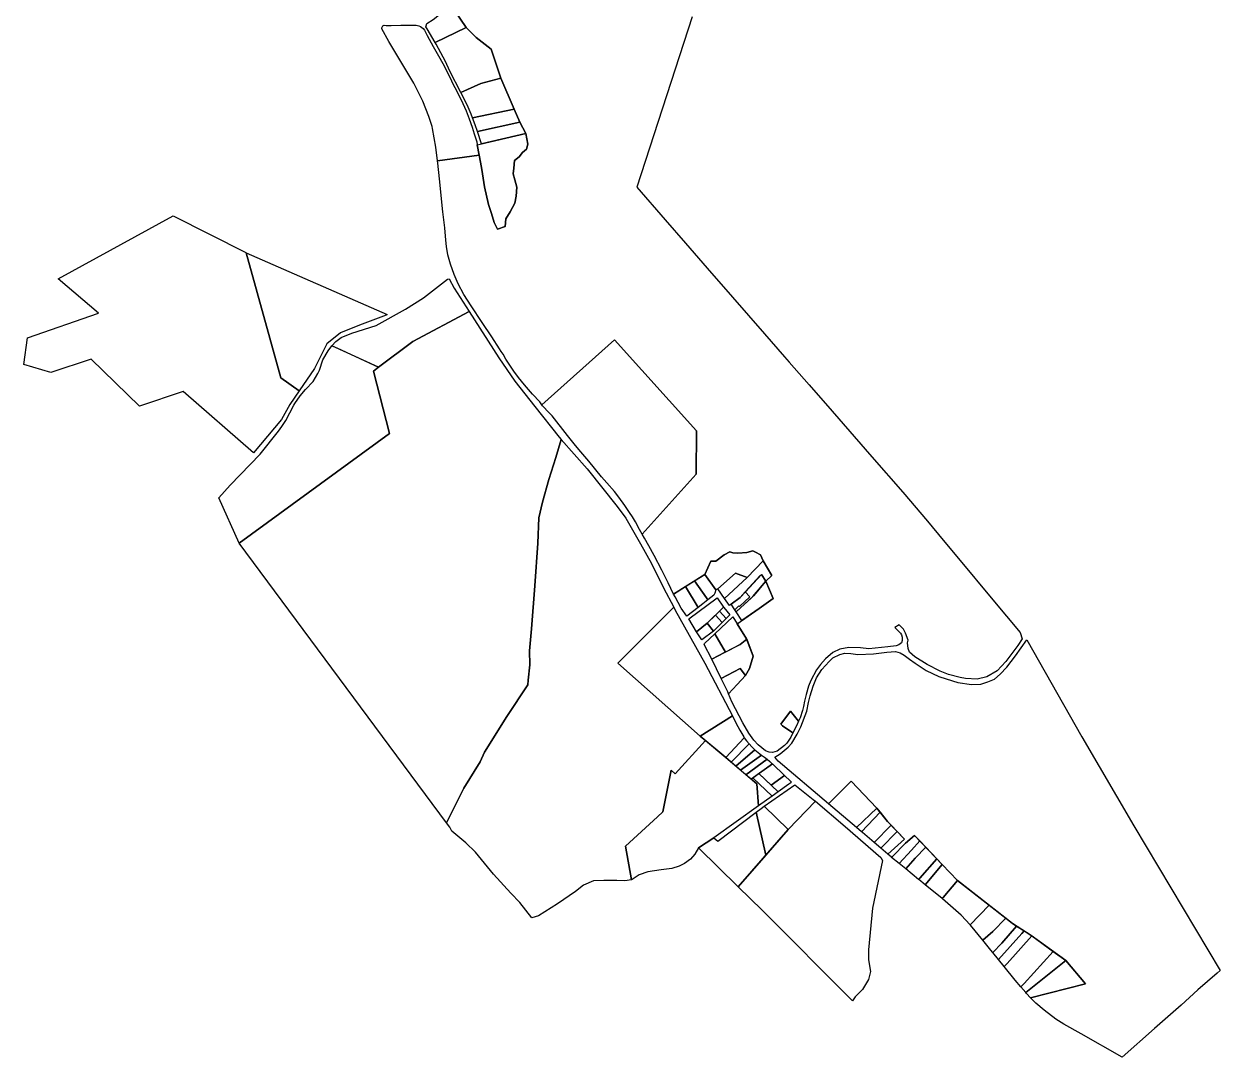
# Model space of a CAD drawing. Header units: millimetres. Extents: x 522658 to 553925, y 7796479 to 7820139.
# Drawn here: x 545767 to 547470, y 7797106 to 7798577 of the extents above; entities that cross this region are included whole.
import ezdxf

# ---------------------------------------------------------------- set-up
doc = ezdxf.new("R2010")
doc.units = ezdxf.units.MM
doc.layers.add('ZONA RESIDENCIAL 2 (ZR_2)', color=2, linetype='Continuous')

msp = doc.modelspace()

# ---------------------------------------------------------------- linework, layer by layer
at = {"layer": 'ZONA RESIDENCIAL 2 (ZR_2)'}
for points in [[(546396.8, 7798572), (546352.8, 7798550.7), (546341.1, 7798570.4), (546339.6, 7798573.4), (546339.7, 7798574.6), (546340.9, 7798577.7), (546350, 7798583.6), (546363.5, 7798594.7), (546373.7, 7798606.3), (546396.8, 7798572)], [(546415.1, 7798390.5), (546355.9, 7798382.5), (546353.5, 7798401.7), (546349, 7798428.2), (546348.2, 7798431.4), (546343.6, 7798445.5), (546335, 7798467.5), (546322.3, 7798492.8), (546311, 7798512.1), (546299.5, 7798531.1), (546286.6, 7798552.5), (546276.8, 7798570.2), (546276.8, 7798571.9), (546278.3, 7798574.4), (546280, 7798575.4), (546282.8, 7798575.3), (546289.9, 7798575.3), (546304, 7798575.6), (546325.4, 7798575.4), (546329.5, 7798574.6), (546331.9, 7798573.6), (546335.5, 7798570.9), (546337.5, 7798568.5), (546341.3, 7798561), (546349.9, 7798545.3), (546357.2, 7798531.7), (546363.7, 7798521.1), (546373.8, 7798500.6), (546378, 7798492), (546383.3, 7798481.7), (546392, 7798464.1), (546397, 7798453.4), (546401.2, 7798442), (546405.3, 7798430.4), (546408.1, 7798421), (546411.8, 7798409.2), (546412.5, 7798405.3), (546415.1, 7798390.5)], [(546446.2, 7798500.2), (546417.6, 7798492.3), (546389.2, 7798479.6), (546373.4, 7798510.1), (546367.3, 7798524), (546354, 7798548.6), (546352.8, 7798550.7), (546396.9, 7798572), (546411.2, 7798557.8), (546432.6, 7798541.4), (546446.2, 7798500.2)], [(546465.3, 7798455.8), (546405.6, 7798443.7), (546403.7, 7798449), (546398.4, 7798461.9), (546389.2, 7798479.6), (546417.6, 7798492.3), (546446.2, 7798500.2), (546465.3, 7798455.8)], [(546412.9, 7798424), (546409.4, 7798433.5), (546405.6, 7798443.7), (546465.3, 7798455.8), (546473.3, 7798437.4), (546412.9, 7798424)], [(546418.4, 7798406.7), (546412.9, 7798424), (546473.3, 7798437.4), (546481.6, 7798421.3), (546418.4, 7798406.7)], [(546412.5, 7798405.3), (546416.6, 7798406.2), (546481.6, 7798421.3), (546484.4, 7798406.2), (546482.8, 7798398.8), (546477, 7798394.3), (546472.2, 7798387.9), (546465.6, 7798382.6), (546464.6, 7798372), (546463.8, 7798363.8), (546466.2, 7798355.4), (546468.8, 7798344.8), (546468, 7798331.8), (546466.2, 7798322), (546459.5, 7798309.6), (546453.5, 7798299.8), (546452.2, 7798288.8), (546441.5, 7798285.1), (546436.9, 7798294.4), (546432.8, 7798307.5), (546428.6, 7798320.2), (546423, 7798345.3), (546419.1, 7798369.9), (546417.1, 7798380.3), (546415.1, 7798390.5), (546412.5, 7798405.3)], [(546083.7, 7798251.5), (546132.9, 7798073.4), (546159.1, 7798055), (546145.9, 7798035.2), (546134.1, 7798013.8), (546094.1, 7797966.7), (545994, 7798053.8), (545931.5, 7798033), (545862.7, 7798099.8), (545805.2, 7798081), (545767.1, 7798092.5), (545772.4, 7798130.2), (545873.3, 7798165.3), (545815.7, 7798214.2), (545979.4, 7798303.9), (546083.3, 7798251.6), (546083.7, 7798251.5)], [(546159.1, 7798055), (546132.9, 7798073.4), (546083.7, 7798251.5), (546284.5, 7798163.6), (546282.7, 7798162.4), (546244.8, 7798148.4), (546218.1, 7798137.2), (546198.6, 7798121.6), (546180.8, 7798086.4), (546159.1, 7798055)], [(546272, 7798088.3), (546205.7, 7798119.1), (546211.2, 7798124.8), (546218.9, 7798130.8), (546233.9, 7798136.9), (546268.7, 7798147.9), (546310.6, 7798171), (546336, 7798187.2), (546370, 7798213.8), (546372.8, 7798214.4), (546379.7, 7798200.8), (546400.9, 7798167.6), (546320.7, 7798124.9), (546272, 7798088.3)], [(546532.3, 7797985.3), (546524.3, 7797959.9), (546514.5, 7797928.7), (546505.6, 7797896.3), (546500.5, 7797873.8), (546498.8, 7797837.7), (546494.4, 7797777.3), (546490, 7797715.7), (546487.1, 7797684.7), (546487.6, 7797664.6), (546485.3, 7797642.9), (546484.6, 7797636.3), (546454.6, 7797590.8), (546423.1, 7797540.3), (546416.9, 7797526.6), (546393.3, 7797488.8), (546389.4, 7797480.3), (546369, 7797439.6), (546073.5, 7797837.7), (546287.8, 7797993.9), (546264.8, 7798082.8), (546272, 7798088.3), (546320.7, 7798124.9), (546400.9, 7798167.6), (546443.2, 7798102), (546466.3, 7798068.4), (546494.6, 7798032.7), (546529.3, 7797988.7), (546532.3, 7797985.3)], [(546647.4, 7797850.7), (546643.6, 7797857.4), (546637.8, 7797868.2), (546633.6, 7797875.2), (546629.6, 7797881.5), (546622.6, 7797891.6), (546614.3, 7797903.3), (546607.8, 7797911.3), (546596.9, 7797923.8), (546589.6, 7797932.4), (546571.3, 7797954.7), (546559.9, 7797967.9), (546552.4, 7797977.1), (546540.9, 7797991.2), (546519.4, 7798019.4), (546512.3, 7798026.2), (546508.2, 7798030.5), (546505.7, 7798033.6), (546504.7, 7798035), (546607.8, 7798127.5), (546724.6, 7797997.8), (546724.3, 7797936), (546647.4, 7797850.7)], [(546192.7, 7798098.9), (546200.2, 7798111.9), (546205.7, 7798119.1), (546212.6, 7798115.9), (546272, 7798088.3), (546264.8, 7798082.8), (546287.8, 7797993.9), (546073.5, 7797837.7), (546044.4, 7797902.3), (546061, 7797920.2), (546103.4, 7797964.8), (546129.5, 7797997.2), (546134.5, 7798004), (546139.9, 7798012.3), (546151.2, 7798034.2), (546152.7, 7798036.6), (546160.3, 7798047.5), (546168.2, 7798056.8), (546178.8, 7798068.1), (546185.4, 7798079.3), (546188, 7798084.3), (546192.7, 7798098.9)], [(546692.4, 7797746.6), (546612.7, 7797666.7), (546730, 7797563.2), (546737.6, 7797556.7), (546694.6, 7797509.4), (546688.7, 7797514.7), (546677, 7797455.4), (546669, 7797448.2), (546623.9, 7797406.5), (546632, 7797358.4), (546622.8, 7797356.7), (546611.1, 7797357.4), (546592.7, 7797357.4), (546578.3, 7797357), (546563.7, 7797350.8), (546552.7, 7797341.7), (546526.7, 7797324.3), (546499.6, 7797307.2), (546490.5, 7797304.2), (546473, 7797325.9), (546460.2, 7797339.4), (546435.7, 7797366.6), (546410.2, 7797397.7), (546396.4, 7797411.1), (546376.3, 7797427.6), (546373.5, 7797433.6), (546369, 7797439.6), (546389.4, 7797480.3), (546393.3, 7797488.8), (546416.9, 7797526.6), (546423.1, 7797540.3), (546454.6, 7797590.8), (546484.6, 7797636.3), (546485.3, 7797642.9), (546487.6, 7797664.6), (546487.1, 7797684.7), (546490, 7797715.7), (546494.4, 7797777.3), (546498.8, 7797837.7), (546500.5, 7797873.8), (546505.6, 7797896.3), (546514.5, 7797928.7), (546524.3, 7797959.9), (546532.3, 7797985.3), (546569, 7797943.5), (546611.8, 7797889.9), (546624.3, 7797873.2), (546637.6, 7797850.1), (546645.2, 7797837), (546660.9, 7797808.8), (546677.8, 7797774.3), (546692.4, 7797746.6)], [(546755.2, 7797772.7), (546752.1, 7797771.2), (546736.4, 7797793.2), (546745.1, 7797812.3), (546752.4, 7797812.3), (546764.2, 7797821), (546772.3, 7797825.6), (546776.4, 7797824.3), (546783.7, 7797823.4), (546796.2, 7797824.7), (546804.8, 7797826.9), (546809, 7797825.1), (546815.8, 7797821.2), (546819.9, 7797812.9), (546796.7, 7797789), (546780.5, 7797794.9), (546755.2, 7797772.7)], [(546823.7, 7797783.5), (546817.1, 7797793.4), (546794.3, 7797768.7), (546786.8, 7797760.3), (546773.9, 7797751), (546771.7, 7797749), (546764.6, 7797758.8), (546796.7, 7797789), (546819.9, 7797812.9), (546832, 7797791.8), (546823.7, 7797783.5)], [(546740.9, 7797757), (546733.7, 7797751.2), (546727.1, 7797746.3), (546709, 7797775.9), (546722, 7797784.1), (546738.9, 7797760), (546740.9, 7797757)], [(546740.9, 7797757), (546738.9, 7797760), (546722, 7797784.1), (546736.4, 7797793.2), (546752.1, 7797771.2), (546750.8, 7797766.8), (546749.3, 7797763.9), (546740.9, 7797757)], [(546796.7, 7797789), (546764.6, 7797758.8), (546755.2, 7797772.7), (546780.5, 7797794.9), (546796.7, 7797789)], [(546779.3, 7797742.9), (546785, 7797748.4), (546785.8, 7797747.4), (546793.8, 7797754.8), (546800.8, 7797761.3), (546794.1, 7797768.5), (546815.1, 7797791.2), (546817.1, 7797793.4), (546823.7, 7797783.5), (546815.6, 7797774.1), (546811.8, 7797769.6), (546805.8, 7797762.8), (546802.4, 7797759.4), (546792.8, 7797750.5), (546788.5, 7797746.5), (546781.3, 7797739.8), (546779.3, 7797742.9)], [(546781.3, 7797739.8), (546805.2, 7797762.1), (546823.7, 7797783.5), (546833.7, 7797759.2), (546814, 7797744.8), (546789.5, 7797727.5), (546781.3, 7797739.8)], [(546727.1, 7797746.3), (546710.8, 7797734.1), (546702.7, 7797745.3), (546694.3, 7797761.2), (546692.2, 7797765.3), (546709, 7797775.9), (546727.1, 7797746.3)], [(546779.3, 7797742.9), (546773.9, 7797751), (546786.8, 7797760.3), (546794.1, 7797768.5), (546800.8, 7797761.3), (546785.8, 7797747.4), (546785, 7797748.4), (546779.3, 7797742.9)], [(546763.3, 7797746.9), (546740.1, 7797724), (546725, 7797711.7), (546713.7, 7797730.1), (546754.4, 7797760), (546763.3, 7797746.9)], [(546730, 7797563.2), (546612.7, 7797666.7), (546692.4, 7797746.6), (546694.5, 7797742.5), (546736.6, 7797666.8), (546775.8, 7797592), (546730, 7797563.2)], [(546761.5, 7797725), (546749, 7797712.4), (546740.1, 7797724), (546751.7, 7797735.4), (546761.5, 7797725)], [(546765.9, 7797682.8), (546750.8, 7797708.9), (546776.5, 7797733.1), (546796, 7797701.7), (546796.3, 7797701), (546787, 7797693.5), (546765.9, 7797682.8)], [(546761.5, 7797725), (546751.7, 7797735.4), (546757.5, 7797741.2), (546767, 7797730.5), (546761.5, 7797725)], [(546767, 7797730.5), (546757.5, 7797741.2), (546763.3, 7797746.9), (546763.7, 7797746.4), (546772.1, 7797735.6), (546767, 7797730.5)], [(546749, 7797712.4), (546732.2, 7797700.1), (546725, 7797711.7), (546740.1, 7797724), (546749, 7797712.4)], [(546765.9, 7797682.8), (546764.8, 7797682.2), (546746.5, 7797672.5), (546735.6, 7797693.5), (546736, 7797694.9), (546750.8, 7797708.9), (546765.9, 7797682.8)], [(546794.5, 7797649.6), (546786.9, 7797659.3), (546760, 7797645.1), (546746.5, 7797672.5), (546764.8, 7797682.2), (546787, 7797693.5), (546796.3, 7797701), (546805.6, 7797676.9), (546800, 7797659.3), (546794.5, 7797649.6)], [(546997.1, 7797395), (547020.9, 7797416.3), (546996.9, 7797441.5), (546981.5, 7797460.5), (546945, 7797498.8), (546912.5, 7797466.8), (546841.1, 7797527.5), (546836.1, 7797533.2), (546844.1, 7797537.6), (546855.3, 7797547.2), (546860.6, 7797552.9), (546868.2, 7797565.6), (546873.5, 7797576.2), (546881.9, 7797598.7), (546884.4, 7797611), (546886.6, 7797620.2), (546890.9, 7797634.1), (546895.7, 7797645.9), (546903.3, 7797657.8), (546913.6, 7797669.4), (546918.8, 7797674.3), (546929, 7797679.2), (546936, 7797681.1), (546944.7, 7797680.8), (546954.4, 7797679.2), (546977, 7797680.2), (546995.7, 7797682.6), (547008.2, 7797683.7), (547014.9, 7797681.8), (547020.5, 7797678.4), (547027.9, 7797672.4), (547036, 7797666.7), (547051.6, 7797656.7), (547069.7, 7797647.8), (547089.2, 7797641.6), (547096.8, 7797639.5), (547116.2, 7797636.4), (547129.5, 7797637.2), (547139.8, 7797640.2), (547149.2, 7797644), (547157.1, 7797651.1), (547166.8, 7797661.3), (547178.9, 7797677.2), (547195.3, 7797700), (547273.5, 7797562.1), (547347.4, 7797435.1), (547470.3, 7797229.3), (547466.2, 7797225.6), (547438.8, 7797201.5), (547414.7, 7797179.9), (547377.1, 7797146.8), (547331, 7797105.9), (547272.3, 7797139), (547248, 7797153), (547236.5, 7797160.1), (547219.7, 7797172.6), (547207.8, 7797182.9), (547200.5, 7797190.5), (547278.7, 7797210.3), (547250.5, 7797243.4), (547201.4, 7797279.2), (547174.6, 7797296.3), (547096.4, 7797357.3), (547074.6, 7797380.2), (547035.4, 7797421.3), (547022.2, 7797410.4), (547003.8, 7797391.8), (547002.6, 7797390.4), (547002.5, 7797390.5), (546997.1, 7797395)], [(546794.5, 7797649.6), (546782.8, 7797636.5), (546770.5, 7797623.3), (546769.3, 7797626), (546760, 7797645.1), (546786.9, 7797659.3), (546794.5, 7797649.6)], [(546870.2, 7797584.2), (546867.5, 7797578.4), (546862, 7797567.5), (546847.2, 7797577.5), (546845, 7797580.2), (546858.6, 7797598.7), (546870.2, 7797584.2)], [(546792.8, 7797560.8), (546766.3, 7797532.5), (546730, 7797563.2), (546775.8, 7797592), (546780.9, 7797581.8), (546786.3, 7797571.7), (546792.1, 7797561.9), (546792.8, 7797560.8)], [(546766.3, 7797532.5), (546792.8, 7797560.8), (546796.1, 7797556.4), (546799.7, 7797552.1), (546773.9, 7797526), (546766.3, 7797532.5)], [(546632, 7797358.4), (546623.9, 7797406.5), (546669, 7797448.2), (546677, 7797455.4), (546688.7, 7797514.7), (546694.6, 7797509.4), (546737.6, 7797556.7), (546766.3, 7797532.5), (546810.5, 7797495), (546813.2, 7797463.6), (546749.6, 7797418.1), (546727.7, 7797403.9), (546722.5, 7797395), (546716.1, 7797387.6), (546707.9, 7797381.7), (546700.2, 7797377.7), (546689.7, 7797374.3), (546674.6, 7797372.8), (546655.4, 7797369.9), (546643.3, 7797365.6), (546633.4, 7797358.6), (546632, 7797358.4)], [(546773.9, 7797526), (546799.7, 7797552.1), (546803.7, 7797547.7), (546808, 7797543.6), (546780.8, 7797520.2), (546773.9, 7797526)], [(546817.2, 7797535.9), (546787.5, 7797514.5), (546780.8, 7797520.2), (546808, 7797543.6), (546810.3, 7797541.5), (546817.2, 7797535.9)], [(546825.6, 7797530), (546795.2, 7797508), (546787.7, 7797514.4), (546787.5, 7797514.5), (546817.2, 7797535.9), (546817.4, 7797535.8), (546821.6, 7797533), (546825.6, 7797530)], [(546795.2, 7797508), (546825.6, 7797530), (546829.2, 7797526.9), (546832.7, 7797523.7), (546833, 7797523.5), (546802.7, 7797501.7), (546795.2, 7797508)], [(546832.6, 7797477.7), (546805.2, 7797503.5), (546813.7, 7797509.6), (546841, 7797483.7), (546832.6, 7797477.7)], [(546849.9, 7797507), (546831, 7797493.2), (546813.7, 7797509.6), (546833, 7797523.5), (546849.9, 7797507)], [(546832.6, 7797477.7), (546813.2, 7797463.6), (546810.5, 7797495), (546802.8, 7797501.6), (546802.7, 7797501.7), (546805.2, 7797503.5), (546832.6, 7797477.7)], [(546894.2, 7797470.3), (546855.2, 7797430.2), (546821.2, 7797463.1), (546864.7, 7797493.5), (546891.1, 7797473), (546894.2, 7797470.3)], [(546831, 7797493.2), (546849.9, 7797507), (546858.8, 7797498.9), (546859, 7797498.7), (546859.1, 7797498.5), (546859.2, 7797498.2), (546859.3, 7797498), (546859.3, 7797497.7), (546859.3, 7797497.4), (546859.2, 7797497.2), (546859.1, 7797496.9), (546859, 7797496.7), (546856.4, 7797494.8), (546841, 7797483.7), (546831, 7797493.2)], [(546981.7, 7797460.3), (546952.7, 7797432.7), (546912.5, 7797466.8), (546945, 7797498.8), (546981.5, 7797460.5), (546981.7, 7797460.3)], [(546784.3, 7797348.5), (546855.2, 7797430.2), (546894.2, 7797470.3), (546936.3, 7797434.3), (546987.3, 7797390.2), (546989.7, 7797385.7), (546975.2, 7797318.1), (546969.7, 7797258.7), (546969.7, 7797244.2), (546972.4, 7797227.6), (546969.5, 7797216.2), (546961.2, 7797202.3), (546950.9, 7797191.5), (546947.1, 7797186.2), (546818.4, 7797315.2), (546784.3, 7797348.5)], [(546823.4, 7797393.5), (546809.9, 7797454.8), (546816.8, 7797460), (546821.2, 7797463.1), (546855.2, 7797430.2), (546823.4, 7797393.5)], [(546986.3, 7797454.6), (546959.5, 7797426.9), (546952.7, 7797432.7), (546981.7, 7797460.3), (546986.3, 7797454.6)], [(546823.4, 7797393.5), (546784.3, 7797348.5), (546727.7, 7797403.9), (546749.6, 7797418.1), (546755, 7797413.6), (546809.9, 7797454.8), (546823.4, 7797393.5)], [(546959.5, 7797426.9), (546986.3, 7797454.6), (546996.9, 7797441.5), (547001.9, 7797436.2), (546977.6, 7797411.5), (546961, 7797425.6), (546959.5, 7797426.9)], [(547010.6, 7797427.1), (546987.2, 7797403.5), (546977.6, 7797411.5), (547001.9, 7797436.2), (547010.6, 7797427.1)], [(546987.2, 7797403.5), (547010.6, 7797427.1), (547020.9, 7797416.3), (546997.1, 7797395), (546987.2, 7797403.5)], [(547042.6, 7797413.8), (547031.1, 7797400.5), (547013.3, 7797381.6), (547002.6, 7797390.4), (547003.8, 7797391.8), (547022.2, 7797410.4), (547035.4, 7797421.3), (547042.6, 7797413.8)], [(547051.1, 7797404.9), (547036.2, 7797389.2), (547022.8, 7797373.9), (547013.3, 7797381.6), (547031.1, 7797400.5), (547042.6, 7797413.8), (547051.1, 7797404.9)], [(547066.9, 7797388.3), (547042.7, 7797360.7), (547041.1, 7797358.9), (547022.8, 7797373.9), (547036.2, 7797389.2), (547051.1, 7797404.9), (547066.9, 7797388.3)], [(547074.7, 7797380.1), (547050.5, 7797351.3), (547041.2, 7797358.8), (547041.1, 7797358.9), (547042.7, 7797360.7), (547066.9, 7797388.3), (547074.6, 7797380.2), (547074.7, 7797380.1)], [(547096.2, 7797357.5), (547076, 7797333.3), (547074.8, 7797331.7), (547050.5, 7797351.3), (547074.7, 7797380.1), (547096.2, 7797357.5)], [(547074.8, 7797331.7), (547076, 7797333.3), (547096.2, 7797357.5), (547096.4, 7797357.3), (547141.5, 7797322.1), (547114.2, 7797294.4), (547101.5, 7797308.2), (547075, 7797331.5), (547074.8, 7797331.7)], [(547165, 7797303.7), (547146.6, 7797284.6), (547132.4, 7797272.2), (547114.9, 7797293.6), (547114.2, 7797294.4), (547141.5, 7797322.1), (547165, 7797303.7)], [(547180.6, 7797292.4), (547159.5, 7797268.4), (547146.6, 7797254.8), (547144, 7797258), (547132.4, 7797272.2), (547146.6, 7797284.6), (547165, 7797303.7), (547174.6, 7797296.3), (547180.6, 7797292.4)], [(547191.4, 7797285.6), (547187.8, 7797281.8), (547154.7, 7797244.9), (547146.6, 7797254.8), (547159.5, 7797268.4), (547180.6, 7797292.4), (547191.4, 7797285.6)], [(547154.7, 7797244.9), (547187.8, 7797281.8), (547191.4, 7797285.6), (547201.4, 7797279.2), (547202.4, 7797278.5), (547167.3, 7797239.3), (547162.9, 7797234.7), (547154.7, 7797244.9)], [(547232.7, 7797256.4), (547191.1, 7797210.8), (547186.8, 7797205.8), (547178.4, 7797215.7), (547162.9, 7797234.7), (547167.3, 7797239.3), (547202.4, 7797278.5), (547232.7, 7797256.4)], [(547186.8, 7797205.8), (547191.1, 7797210.8), (547232.7, 7797256.4), (547250.5, 7797243.4), (547250.6, 7797243.3), (547198.3, 7797201.6), (547193.6, 7797197.9), (547186.8, 7797205.8)], [(547193.6, 7797197.9), (547198.3, 7797201.6), (547250.6, 7797243.3), (547278.7, 7797210.3), (547200.5, 7797190.5), (547194.7, 7797196.7), (547193.6, 7797197.9)]]:
    msp.add_lwpolyline(points, close=True, dxfattribs=at)
msp.add_lwpolyline([(546718.8, 7798587.2), (546639.6, 7798344.6), (546680.1, 7798298.4), (546709.3, 7798264.9), (546740, 7798229.7), (546775.9, 7798188.4), (546821.6, 7798136), (546850.2, 7798103.3), (546856.9, 7798095.6), (546885, 7798063.5), (546917.9, 7798025.7), (546974.4, 7797961), (547018.5, 7797910.6), (547053.8, 7797869.3), (547076.2, 7797842.3), (547097.8, 7797815.9), (547146.8, 7797757.2), (547185.6, 7797710.4), (547188.3, 7797701.7), (547182.2, 7797692), (547165.4, 7797669.5), (547152.8, 7797656.2), (547138.3, 7797647.4), (547124.5, 7797644.1), (547107.6, 7797645.3), (547100.4, 7797646.3), (547083.6, 7797651), (547071.5, 7797655.5), (547053.3, 7797664.9), (547035.7, 7797676.1), (547028.1, 7797682.6), (547026.1, 7797687.7), (547025, 7797695.9), (547026, 7797699.8), (547022.5, 7797709.5), (547019.3, 7797715.3), (547013.4, 7797721.3), (547007.1, 7797717.8), (547008, 7797717), (547010.2, 7797714.9), (547012.5, 7797712.7), (547015.4, 7797709.5), (547016.7, 7797707.5), (547017.6, 7797703.8), (547017.8, 7797699.4), (547016.7, 7797696.1), (547013, 7797693.1), (547009.3, 7797691.7), (546997.4, 7797690.1), (546970, 7797687.2), (546958.2, 7797688.8), (546941.9, 7797689.1), (546928.8, 7797687.1), (546918.8, 7797682.1), (546908.5, 7797673.1), (546901.1, 7797664.8), (546895.4, 7797657.4), (546887.7, 7797642.3), (546884.3, 7797634), (546880.8, 7797622.3), (546878.4, 7797612.8), (546877.3, 7797605.2), (546875.6, 7797599.7), (546872.6, 7797589.3), (546870.2, 7797584.2), (546870.2, 7797584.2), (546858.6, 7797598.7), (546845, 7797580.2), (546847.2, 7797577.5), (546862, 7797567.5), (546859.1, 7797561.7), (546853.3, 7797553), (546849.9, 7797549.9), (546839.4, 7797541.5), (546832.9, 7797539.7), (546828.2, 7797540.2), (546823, 7797542), (546812.7, 7797550.8), (546806.4, 7797557.5), (546799.2, 7797567.2), (546790.9, 7797581.8), (546775.3, 7797611.8), (546770.5, 7797623.3), (546782.8, 7797636.5), (546794.5, 7797649.6), (546800, 7797659.3), (546805.6, 7797676.9), (546796, 7797701.7), (546782.9, 7797722.8), (546814, 7797744.8), (546833.7, 7797759.2), (546823.7, 7797783.5), (546832, 7797791.8), (546819.9, 7797812.9), (546815.8, 7797821.2), (546809, 7797825.1), (546804.8, 7797826.9), (546796.2, 7797824.7), (546783.7, 7797823.4), (546776.4, 7797824.3), (546772.3, 7797825.6), (546764.2, 7797821), (546752.4, 7797812.3), (546745.1, 7797812.3), (546736.4, 7797793.2), (546692.2, 7797765.3), (546684.3, 7797781.2), (546675.3, 7797799.4), (546664.3, 7797820.1), (546656.8, 7797834), (546650.7, 7797845), (546647.4, 7797850.7), (546724.3, 7797936), (546724.6, 7797997.8), (546607.8, 7798127.5), (546504.7, 7798035), (546501.7, 7798039.2), (546491.4, 7798050.1), (546480, 7798063.2), (546471.5, 7798073.6), (546464.6, 7798082.9), (546453.3, 7798099.9), (546449.3, 7798107), (546446.7, 7798111), (546444.4, 7798114.7), (546433.4, 7798131.5), (546419.8, 7798152.2), (546404.1, 7798175.6), (546393.6, 7798191.8), (546385.3, 7798207.2), (546379.7, 7798220.5), (546374.5, 7798235.1), (546370.9, 7798248.4), (546368.7, 7798260.2), (546367.7, 7798269.5), (546366.3, 7798286.8), (546363.6, 7798309.9), (546358.6, 7798356.5), (546356.3, 7798379.2), (546355.9, 7798382.5), (546415.1, 7798390.5), (546417.1, 7798380.3), (546419.1, 7798369.9), (546423, 7798345.3), (546428.6, 7798320.2), (546432.8, 7798307.5), (546436.9, 7798294.4), (546441.5, 7798285.1), (546452.2, 7798288.8), (546453.5, 7798299.8), (546459.5, 7798309.6), (546466.2, 7798322), (546468, 7798331.8), (546468.8, 7798344.8), (546466.2, 7798355.4), (546463.8, 7798363.8), (546464.6, 7798372), (546465.6, 7798382.6), (546472.2, 7798387.9), (546477, 7798394.3), (546482.8, 7798398.8), (546484.4, 7798406.2), (546481.6, 7798421.3), (546473.3, 7798437.4), (546465.3, 7798455.8), (546446.2, 7798500.2), (546432.6, 7798541.4), (546411.2, 7798557.8), (546396.9, 7798572), (546396.8, 7798572), (546373.7, 7798606.3)], dxfattribs=at)

doc.saveas('drawing.dxf')
